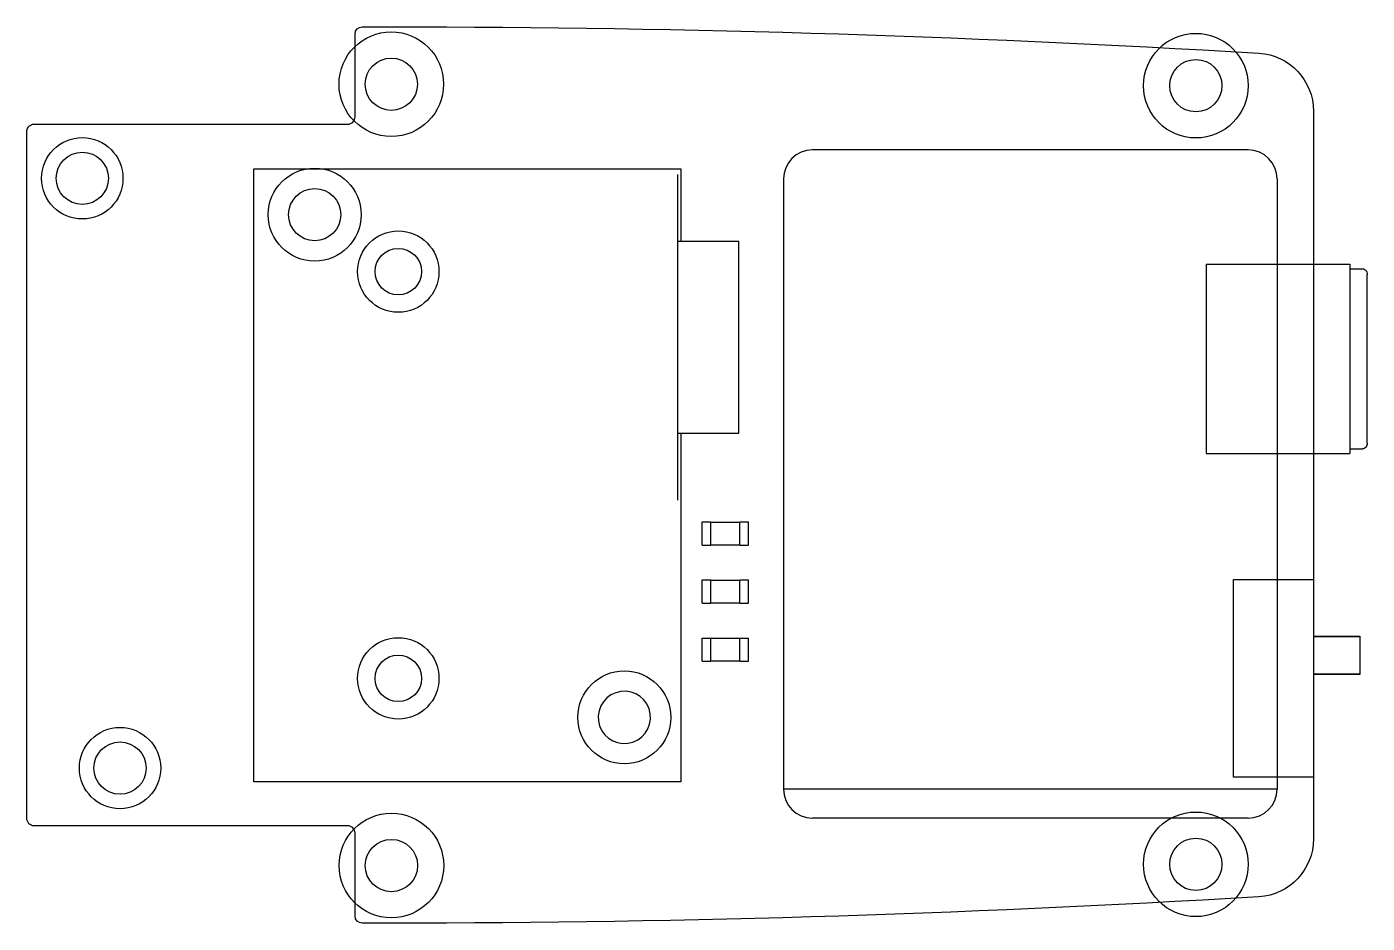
# Model space of a CAD drawing. Header units: millimetres. Extents: x 16.7 to 62.8, y 5.3 to 36.2.
import ezdxf

# ---------------------------------------------------------------- set-up
doc = ezdxf.new("R2010")
doc.units = ezdxf.units.MM

msp = doc.modelspace()

# ---------------------------------------------------------------- linework, layer by layer
at = {"color": 7, "linetype": 'Continuous'}
for p, q in [((58.721, 31.931), (43.721, 31.931)), ((24.491, 31.281), (39.191, 31.281)), ((24.491, 10.181), (24.491, 31.281)), ((39.091, 19.881), (39.091, 31.081)), ((39.191, 31.281), (39.191, 28.781)), ((42.721, 30.931), (42.721, 9.931)), ((59.721, 30.931), (59.721, 9.931)), ((41.191, 28.781), (39.091, 28.781)), ((41.191, 22.181), (41.191, 28.781)), ((57.281, 28.003), (62.221, 28.003)), ((62.221, 27.843), (62.661, 27.843)), ((62.821, 21.843), (62.821, 27.643)), ((39.091, 22.181), (41.191, 22.181)), ((39.191, 22.181), (39.191, 10.181)), ((57.281, 21.483), (62.221, 21.483)), ((62.221, 21.643), (62.661, 21.643)), ((39.921, 19.131), (40.221, 19.131)), ((39.921, 18.331), (39.921, 19.131)), ((40.221, 18.331), (40.221, 19.131)), ((40.221, 19.121), (41.221, 19.121)), ((41.221, 19.131), (41.521, 19.131)), ((41.221, 18.331), (41.221, 19.131)), ((41.521, 18.331), (41.521, 19.131)), ((39.921, 18.331), (40.221, 18.331)), ((40.221, 18.341), (41.221, 18.341)), ((41.221, 18.331), (41.521, 18.331)), ((39.921, 17.131), (40.221, 17.131)), ((39.921, 16.331), (39.921, 17.131)), ((40.221, 16.331), (40.221, 17.131)), ((40.221, 17.121), (41.221, 17.121)), ((41.221, 17.131), (41.521, 17.131)), ((41.221, 16.331), (41.221, 17.131)), ((41.521, 16.331), (41.521, 17.131)), ((58.221, 17.143), (60.971, 17.143)), ((58.221, 10.343), (58.221, 17.143)), ((39.921, 16.331), (40.221, 16.331)), ((40.221, 16.341), (41.221, 16.341)), ((41.221, 16.331), (41.521, 16.331)), ((39.921, 15.131), (40.221, 15.131)), ((39.921, 14.331), (39.921, 15.131)), ((40.221, 14.331), (40.221, 15.131)), ((40.221, 15.121), (41.221, 15.121)), ((41.221, 15.131), (41.521, 15.131)), ((41.221, 14.331), (41.221, 15.131)), ((41.521, 14.331), (41.521, 15.131)), ((60.971, 15.193), (62.571, 15.193)), ((60.971, 15.181), (62.571, 15.181)), ((62.571, 15.193), (62.571, 13.893)), ((62.571, 15.181), (62.571, 13.881)), ((39.921, 14.331), (40.221, 14.331)), ((40.221, 14.341), (41.221, 14.341)), ((41.221, 14.331), (41.521, 14.331)), ((62.571, 13.893), (60.971, 13.893)), ((62.571, 13.881), (60.971, 13.881)), ((39.191, 10.181), (24.491, 10.181)), ((60.971, 10.343), (58.221, 10.343)), ((59.721, 9.931), (42.721, 9.931)), ((58.721, 8.931), (43.721, 8.931))]:
    msp.add_line(p, q, dxfattribs=at)
for p, q in [((57.281, 28.003), (57.281, 21.483)), ((62.221, 28.003), (62.221, 21.483))]:
    msp.add_line(p, q)
msp.add_lwpolyline([(59.091, 35.26, -0.396659), (60.971, 33.263), (60.971, 8.222, -0.396659), (59.091, 6.225, -0.015446), (28.22, 5.317, -0.413782), (27.971, 5.567), (27.971, 8.418, 0.414214), (27.721, 8.668), (16.921, 8.668, -0.414214), (16.671, 8.918), (16.671, 32.568, -0.414214), (16.921, 32.818), (27.721, 32.818, 0.414214), (27.971, 33.068), (27.971, 35.918, -0.413782), (28.22, 36.168, -0.015446)], format="xyb", close=True, dxfattribs=at)
for centre, radius in [((29.221, 34.193), 1.8), ((56.921, 34.143), 1.8), ((37.244, 12.4), 1.6), ((29.224, 7.3), 1.8), ((56.921, 7.343), 1.8)]:
    msp.add_circle(centre, radius)
for centre, radius in [((29.221, 34.193), 0.9), ((56.921, 34.143), 0.9), ((18.581, 30.954), 1.4), ((18.581, 30.954), 0.9), ((26.583, 29.704), 1.6), ((26.583, 29.704), 0.9), ((29.461, 27.743), 1.4), ((29.461, 27.743), 0.8), ((29.461, 13.743), 1.4), ((29.461, 13.743), 0.8), ((19.881, 10.654), 1.4), ((19.881, 10.654), 0.9), ((29.224, 7.3), 0.9), ((56.921, 7.343), 0.9)]:
    msp.add_circle(centre, radius, dxfattribs=at)
for centre, radius, start, end in [((43.721, 30.931), 1, 90, 180), ((58.721, 30.931), 1, 0, 90), ((37.244, 12.4), 0.9, 289.1627, 289.1614), ((43.721, 9.931), 1, 180, 269.9999), ((58.721, 9.931), 1, 270.0001, 0)]:
    msp.add_arc(centre, radius, start, end, dxfattribs=at)
for points, knots in [([(62.661, 27.843), (62.682, 27.843), (62.726, 27.831), (62.779, 27.785), (62.813, 27.719), (62.821, 27.668), (62.821, 27.643)], [0, 0, 0, 0, 0.223916, 0.463897, 0.724958, 1, 1, 1, 1]), ([(62.821, 21.843), (62.821, 21.817), (62.813, 21.766), (62.779, 21.7), (62.726, 21.654), (62.682, 21.643), (62.661, 21.643)], [0, 0, 0, 0, 0.275041, 0.536102, 0.776084, 1, 1, 1, 1])]:
    msp.add_open_spline(points, degree=3, knots=knots, dxfattribs=at)

doc.saveas('drawing.dxf')
